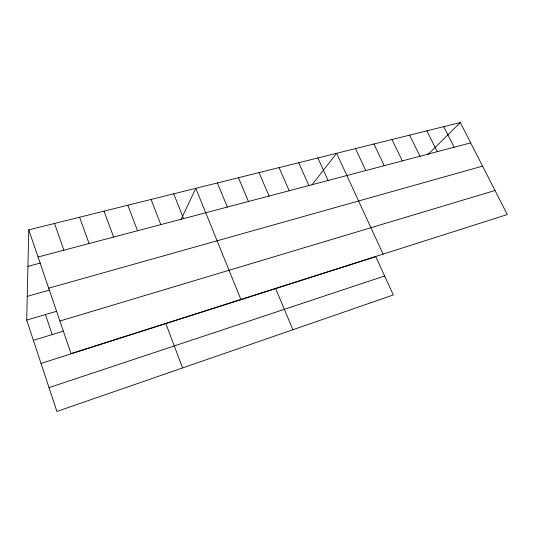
<?xml version="1.0" encoding="UTF-8"?>
<svg xmlns="http://www.w3.org/2000/svg" width="534" height="534" viewBox="0 0 534 534"><rect width="100%" height="100%" fill="white"/><g stroke="black" fill="none" stroke-linecap="round" stroke-linejoin="round"><path stroke-width="0.8" d="M41.018 363.427L375.782 256.687L393.311 294.955L56.898 411.467L26.7 320.093L28.769 229.867L460.301 122.533L507.3 214.548L71.029 353.595L28.769 229.867M180.939 219.761L195.811 188.322L240.887 299.461M311.943 184.918L336.62 153.298L383.105 254.131M428.001 154.526L460.301 122.533M49.015 387.611L384.62 275.978M33.382 340.318L63.713 331.04M59.901 321.014L495.011 190.491M26.7 320.093L56.631 311.275M27.247 296.363L49.382 290.109M48.687 288.18L482.562 166.121M27.935 266.379L40.577 263.002M38.041 257.001L470.681 142.865M443.774 126.645L454.154 147.224M426.893 130.843L437.253 151.683M409.638 135.135L419.984 156.242M391.996 139.528L402.322 160.901M373.954 144.013L384.26 165.667M355.497 148.599L365.777 170.54M317.877 157.964L328.09 180.485M298.7 162.73L308.872 185.552M279.075 167.609L289.208 190.738M258.997 172.609L269.083 196.051M238.431 177.722L248.47 201.485M275.671 288.607L292.899 329.725M217.378 182.955L227.357 207.058M173.717 193.815L183.556 218.613M151.062 199.449L160.827 224.607M127.84 205.23L137.525 230.755M165.867 323.617L182.575 367.939M104.023 211.15L113.615 237.063M79.593 217.231L89.085 243.537M54.515 223.466L63.9 250.179M45.437 314.573L52.185 334.564"/></g></svg>
